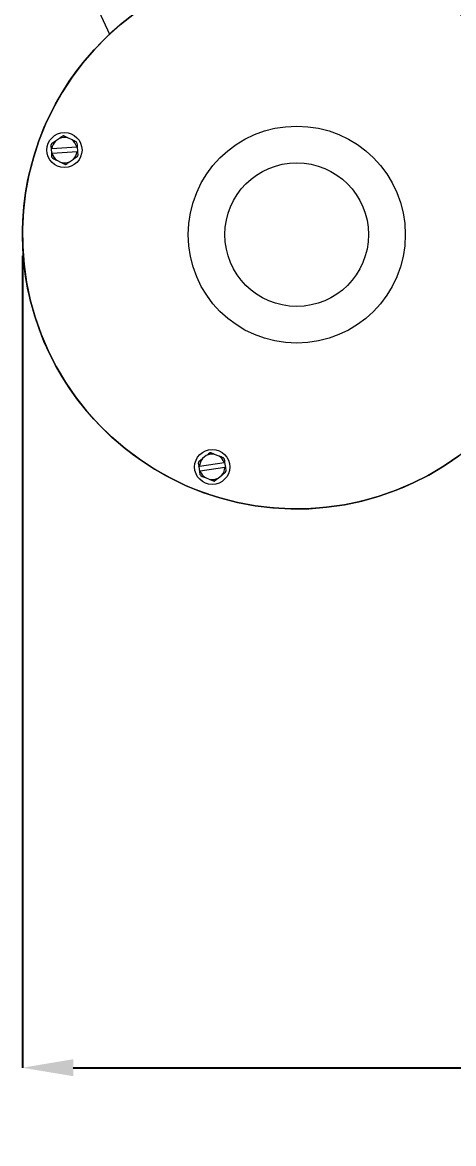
# Model space of a CAD drawing. Header units: inches. Extents: x 14.42 to 22.3, y 12.35 to 20.68.
# Drawn here: x 14.416 to 15.688, y 12.551 to 15.856 of the extents above; entities that cross this region are included whole.
import ezdxf

# ---------------------------------------------------------------- set-up
doc = ezdxf.new("R2010")
doc.units = ezdxf.units.IN
doc.header["$MEASUREMENT"] = 0
doc.header["$PDSIZE"] = -1
doc.layers.add('DIM', color=1, linetype='Continuous')
doc.layers.add('SLD-0', color=7, linetype='Continuous', lineweight=15)
doc.styles.add('SLDTEXTSTYLE0', font='ARIAL.TTF', dxfattribs={"width": 0.7})
doc.dimstyles.new('SLDDIMSTYLE0', dxfattribs={"dimtxt": 0.15, "dimasz": 0.15, "dimexe": 0, "dimexo": 0.0625, "dimgap": 0.0375, "dimtad": 0, "dimtih": 1, "dimtoh": 1, "dimdec": 1, "dimlfac": 4, "dimrnd": 1e-09, "dimzin": 12, "dimdsep": 46, "dimtxsty": 'SLDTEXTSTYLE0', "dimsah": 1, "dimcen": 0.09, "dimadec": 0, "dimazin": 0, "dimtfac": 1, "dimtdec": 1, "dimtofl": 0, "dimtmove": 0, "dimatfit": 3, "dimfxl": 0, "dimtolj": 1, "dimtzin": 12, "dimarcsym": 0})

# ---------------------------------------------------------------- blocks, each defined once
blk = doc.blocks.new('*D12')
at = {"color": 0, "linetype": 'ByBlock', "lineweight": -2}
for p, q in [((14.4165, 15.1681), (14.4165, 12.7742)), ((20.2352, 13.8663), (20.2352, 12.7742)), ((14.5665, 12.7742), (17.0901, 12.7742)), ((20.0852, 12.7742), (17.5615, 12.7742))]:
    blk.add_line(p, q, dxfattribs=at)
at = {"color": 0, "linetype": 'ByBlock'}
for points in [[(14.4165, 12.7742), (14.5665, 12.7992), (14.5665, 12.7492)], [(20.2352, 12.7742), (20.0852, 12.7992), (20.0852, 12.7492)]]:
    blk.add_solid(points, dxfattribs=at)
at = {"layer": 'DEFPOINTS', "color": 0, "linetype": 'ByBlock'}
for p in [(14.4165, 15.2306), (20.2352, 13.9288)]:
    blk.add_point(p, dxfattribs=at)
at = {"color": 0, "linetype": 'ByBlock', "insert": (17.3258, 12.7742), "char_height": 0.15, "attachment_point": 5, "style": 'SLDTEXTSTYLE0'}
blk.add_mtext('23 1/4', dxfattribs=at)

msp = doc.modelspace()

# ---------------------------------------------------------------- linework, layer by layer
at = {"color": 7, "linetype": 'Continuous', "lineweight": 15}
for p, q in [((14.554355, 16.077657), (14.67358, 15.821979)), ((14.554355, 16.077657), (14.67358, 15.821979)), ((14.525697, 15.514297), (14.51381, 15.506237)), ((14.525697, 15.514297), (14.51381, 15.506237)), ((14.562925, 15.50979), (14.550002, 15.516055)), ((14.562925, 15.50979), (14.550002, 15.516055)), ((14.500907, 15.484465), (14.501989, 15.469504)), ((14.500907, 15.484465), (14.501989, 15.469504)), ((14.503221, 15.484633), (14.576514, 15.489934)), ((14.503221, 15.484633), (14.576514, 15.489934)), ((14.577596, 15.474973), (14.504303, 15.469672)), ((14.577596, 15.474973), (14.504303, 15.469672)), ((14.57991, 15.47514), (14.578828, 15.490101)), ((14.57991, 15.47514), (14.578828, 15.490101)), ((14.517891, 15.449816), (14.530814, 15.443551)), ((14.517891, 15.449816), (14.530814, 15.443551)), ((14.555119, 15.445309), (14.567006, 15.453368)), ((14.555119, 15.445309), (14.567006, 15.453368)), ((14.9586, 14.578993), (14.947379, 14.570029)), ((14.9586, 14.578993), (14.947379, 14.570029)), ((14.996066, 14.57741), (14.982693, 14.582645)), ((14.996066, 14.57741), (14.982693, 14.582645)), ((14.936217, 14.547315), (14.938465, 14.532484)), ((14.936217, 14.547315), (14.938465, 14.532484)), ((14.938511, 14.547663), (15.011165, 14.558677)), ((14.938511, 14.547663), (15.011165, 14.558677)), ((15.015707, 14.544194), (15.013459, 14.559024)), ((15.015707, 14.544194), (15.013459, 14.559024)), ((15.013414, 14.543846), (14.940759, 14.532832)), ((15.013414, 14.543846), (14.940759, 14.532832)), ((14.955858, 14.514099), (14.969231, 14.508864)), ((14.955858, 14.514099), (14.969231, 14.508864)), ((14.993325, 14.512516), (15.004545, 14.52148)), ((14.993325, 14.512516), (15.004545, 14.52148))]:
    msp.add_line(p, q, dxfattribs=at)
at = {"color": 7, "linetype": 'Continuous', "lineweight": 15, "flags": 128}
for points in [[(15.703431, 14.578343), (15.65975, 14.548463), (15.614209, 14.521503), (15.567002, 14.497579), (15.518331, 14.476794), (15.468405, 14.459237), (15.417438, 14.444983), (15.365647, 14.434092), (15.313256, 14.426612), (15.260487, 14.422575), (15.207567, 14.421998), (15.154722, 14.424883), (15.10218, 14.431218), (15.050164, 14.440976), (14.998898, 14.454115), (14.948601, 14.470579), (14.899488, 14.490297), (14.85177, 14.513186), (14.805652, 14.539146), (14.761329, 14.568066), (14.718994, 14.599824), (14.678826, 14.634282), (14.640998, 14.671294), (14.605671, 14.710701), (14.572997, 14.752334), (14.543117, 14.796014), (14.516157, 14.841556), (14.492233, 14.888763), (14.471448, 14.937434), (14.453891, 14.98736), (14.439637, 15.038327), (14.428746, 15.090118), (14.421266, 15.142509), (14.417229, 15.195278), (14.416652, 15.248198), (14.419537, 15.301043), (14.425872, 15.353585), (14.43563, 15.405601), (14.448769, 15.456867), (14.465233, 15.507164), (14.484951, 15.556277), (14.507839, 15.603995), (14.533799, 15.650113), (14.56272, 15.694435), (14.594478, 15.736771), (14.628936, 15.776939), (14.665948, 15.814767), (14.705355, 15.850094), (14.746988, 15.882768)], [(14.746988, 15.882768), (14.705355, 15.850094), (14.665948, 15.814767), (14.628936, 15.776939), (14.594478, 15.736771), (14.56272, 15.694435), (14.533799, 15.650113), (14.507839, 15.603995), (14.484951, 15.556277), (14.465233, 15.507164), (14.448769, 15.456867), (14.43563, 15.405601), (14.425872, 15.353585), (14.419537, 15.301043), (14.416652, 15.248198), (14.417229, 15.195278), (14.421266, 15.142509), (14.428746, 15.090118), (14.439637, 15.038327), (14.453891, 14.98736), (14.471448, 14.937434), (14.492233, 14.888763), (14.516157, 14.841556), (14.543117, 14.796014), (14.572997, 14.752334), (14.605671, 14.710701), (14.640998, 14.671294), (14.678826, 14.634282), (14.718994, 14.599824), (14.761329, 14.568066), (14.805652, 14.539146), (14.85177, 14.513186), (14.899488, 14.490297), (14.948601, 14.470579), (14.998898, 14.454115), (15.050164, 14.440976), (15.10218, 14.431218), (15.154722, 14.424883), (15.207567, 14.421998), (15.260487, 14.422575), (15.313256, 14.426612), (15.365647, 14.434092), (15.417438, 14.444983), (15.468405, 14.459237), (15.518331, 14.476794), (15.567002, 14.497579), (15.614209, 14.521503), (15.65975, 14.548463), (15.703431, 14.578343)]]:
    msp.add_lwpolyline(points, dxfattribs=at)
at = {"color": 7, "linetype": 'Continuous', "lineweight": 15}
for centre, radius in [((15.225209, 15.230555), 0.32), ((15.225209, 15.230555), 0.32), ((14.540408, 15.479803), 0.05175), ((14.540408, 15.479803), 0.05175), ((15.225209, 15.230555), 0.21175), ((15.225209, 15.230555), 0.21175), ((14.975962, 14.545754), 0.05175), ((14.975962, 14.545754), 0.05175)]:
    msp.add_circle(centre, radius, dxfattribs=at)
for centre, radius, start, end in [((14.540408, 15.479803), 0.0375, 135.176328, 172.599885), ((14.540408, 15.479803), 0.0375, 135.176328, 172.599885), ((14.540408, 15.479803), 0.0375, 75.176328, 113.09736), ((14.540408, 15.479803), 0.0375, 75.176328, 113.09736), ((14.540408, 15.479803), 0.0375, 15.673803, 53.09736), ((14.540408, 15.479803), 0.0375, 15.673803, 53.09736), ((14.540408, 15.479803), 0.0425, 154.136844, 160.934271), ((14.540408, 15.479803), 0.0425, 154.136844, 160.934271), ((14.540408, 15.479803), 0.0375, 315.176328, 352.599885), ((14.540408, 15.479803), 0.0375, 315.176328, 352.599885), ((14.540408, 15.479803), 0.0425, 27.339417, 34.136844), ((14.540408, 15.479803), 0.0425, 27.339417, 34.136844), ((14.540408, 15.479803), 0.0425, 207.339417, 214.136844), ((14.540408, 15.479803), 0.0425, 207.339417, 214.136844), ((14.540408, 15.479803), 0.0375, 195.673803, 233.09736), ((14.540408, 15.479803), 0.0375, 195.673803, 233.09736), ((14.540408, 15.479803), 0.0375, 255.176328, 293.09736), ((14.540408, 15.479803), 0.0375, 255.176328, 293.09736), ((14.540408, 15.479803), 0.0425, 334.136844, 340.934271), ((14.540408, 15.479803), 0.0425, 334.136844, 340.934271), ((14.975962, 14.545754), 0.0375, 79.659585, 117.580617), ((14.975962, 14.545754), 0.0375, 79.659585, 117.580617), ((14.975962, 14.545754), 0.0425, 158.620101, 165.417528), ((14.975962, 14.545754), 0.0425, 158.620101, 165.417528), ((14.975962, 14.545754), 0.0375, 139.659585, 177.083142), ((14.975962, 14.545754), 0.0375, 139.659585, 177.083142), ((14.975962, 14.545754), 0.0375, 20.15706, 57.580617), ((14.975962, 14.545754), 0.0375, 20.15706, 57.580617), ((14.975962, 14.545754), 0.0425, 31.822674, 38.620101), ((14.975962, 14.545754), 0.0425, 31.822674, 38.620101), ((14.975962, 14.545754), 0.0425, 211.822674, 218.620101), ((14.975962, 14.545754), 0.0425, 211.822674, 218.620101), ((14.975962, 14.545754), 0.0375, 200.15706, 237.580617), ((14.975962, 14.545754), 0.0375, 200.15706, 237.580617), ((14.975962, 14.545754), 0.0375, 259.659585, 297.580617), ((14.975962, 14.545754), 0.0375, 259.659585, 297.580617), ((14.975962, 14.545754), 0.0375, 319.659585, 357.083142), ((14.975962, 14.545754), 0.0375, 319.659585, 357.083142), ((14.975962, 14.545754), 0.0425, 338.620101, 345.417528), ((14.975962, 14.545754), 0.0425, 338.620101, 345.417528)]:
    msp.add_arc(centre, radius, start, end, dxfattribs=at)
for points in [[(14.51381, 15.506237), (14.502165, 15.498342)], [(14.51381, 15.506237), (14.502165, 15.498342)], [(14.550002, 15.516055), (14.537342, 15.522192)], [(14.550002, 15.516055), (14.537342, 15.522192)], [(14.530814, 15.443551), (14.543474, 15.437413)], [(14.530814, 15.443551), (14.543474, 15.437413)], [(14.567006, 15.453368), (14.578651, 15.461263)], [(14.567006, 15.453368), (14.578651, 15.461263)], [(14.982693, 14.582645), (14.969592, 14.587774)], [(14.982693, 14.582645), (14.969592, 14.587774)], [(14.947379, 14.570029), (14.936387, 14.561248)], [(14.947379, 14.570029), (14.936387, 14.561248)], [(15.004545, 14.52148), (15.015537, 14.530261)], [(15.004545, 14.52148), (15.015537, 14.530261)], [(14.969231, 14.508864), (14.982332, 14.503735)], [(14.969231, 14.508864), (14.982332, 14.503735)]]:
    msp.add_open_spline(points, degree=1, dxfattribs=at)
for points, knots in [([(14.537342, 15.522192), (14.536643, 15.521718), (14.532828, 15.519131), (14.528903, 15.51647), (14.525697, 15.514297)], [0, 0, 0, 0, 0.18326277, 1, 1, 1, 1]), ([(14.537342, 15.522192), (14.536643, 15.521718), (14.532828, 15.519131), (14.528903, 15.51647), (14.525697, 15.514297)], [0, 0, 0, 0, 0.18326277, 1, 1, 1, 1]), ([(14.575586, 15.503653), (14.575318, 15.503782), (14.571176, 15.50579), (14.566913, 15.507857), (14.562925, 15.50979)], [0, 0, 0, 0, 0.06456781, 1, 1, 1, 1]), ([(14.575586, 15.503653), (14.575318, 15.503782), (14.571176, 15.50579), (14.566913, 15.507857), (14.562925, 15.50979)], [0, 0, 0, 0, 0.06456781, 1, 1, 1, 1]), ([(14.50024, 15.493685), (14.500452, 15.490744), (14.500673, 15.487684), (14.500898, 15.484585), (14.500907, 15.484465)], [0, 0, 0, 0, 0.96125058, 1, 1, 1, 1]), ([(14.50024, 15.493685), (14.500452, 15.490744), (14.500673, 15.487684), (14.500898, 15.484585), (14.500907, 15.484465)], [0, 0, 0, 0, 0.96125058, 1, 1, 1, 1]), ([(14.500907, 15.484465), (14.501343, 15.484497), (14.502114, 15.484553), (14.502885, 15.484608), (14.503221, 15.484633)], [0, 0, 0, 0, 0.565167, 1, 1, 1, 1]), ([(14.500907, 15.484465), (14.501343, 15.484497), (14.502114, 15.484553), (14.502885, 15.484608), (14.503221, 15.484633)], [0, 0, 0, 0, 0.565167, 1, 1, 1, 1]), ([(14.576514, 15.489934), (14.576849, 15.489958), (14.577621, 15.490014), (14.578392, 15.49007), (14.578828, 15.490101)], [0, 0, 0, 0, 0.43473752, 1, 1, 1, 1]), ([(14.576514, 15.489934), (14.576849, 15.489958), (14.577621, 15.490014), (14.578392, 15.49007), (14.578828, 15.490101)], [0, 0, 0, 0, 0.43473752, 1, 1, 1, 1]), ([(14.57991, 15.47514), (14.579474, 15.475109), (14.578703, 15.475053), (14.577931, 15.474997), (14.577596, 15.474973)], [0, 0, 0, 0, 0.56526248, 1, 1, 1, 1]), ([(14.57991, 15.47514), (14.579474, 15.475109), (14.578703, 15.475053), (14.577931, 15.474997), (14.577596, 15.474973)], [0, 0, 0, 0, 0.56526248, 1, 1, 1, 1]), ([(14.578828, 15.490101), (14.578819, 15.490221), (14.578595, 15.49332), (14.578374, 15.49638), (14.578161, 15.499321)], [0, 0, 0, 0, 0.0387346, 1, 1, 1, 1]), ([(14.578828, 15.490101), (14.578819, 15.490221), (14.578595, 15.49332), (14.578374, 15.49638), (14.578161, 15.499321)], [0, 0, 0, 0, 0.0387346, 1, 1, 1, 1]), ([(14.580577, 15.46592), (14.580529, 15.466582), (14.580309, 15.469627), (14.580085, 15.472719), (14.57991, 15.47514)], [0, 0, 0, 0, 0.21736846, 1, 1, 1, 1]), ([(14.580577, 15.46592), (14.580529, 15.466582), (14.580309, 15.469627), (14.580085, 15.472719), (14.57991, 15.47514)], [0, 0, 0, 0, 0.21736846, 1, 1, 1, 1]), ([(14.504303, 15.469672), (14.503967, 15.469647), (14.503196, 15.469592), (14.502425, 15.469536), (14.501989, 15.469504)], [0, 0, 0, 0, 0.434833, 1, 1, 1, 1]), ([(14.504303, 15.469672), (14.503967, 15.469647), (14.503196, 15.469592), (14.502425, 15.469536), (14.501989, 15.469504)], [0, 0, 0, 0, 0.434833, 1, 1, 1, 1]), ([(14.501989, 15.469504), (14.502164, 15.467084), (14.502388, 15.463991), (14.502608, 15.460946), (14.502656, 15.460284)], [0, 0, 0, 0, 0.78261961, 1, 1, 1, 1]), ([(14.501989, 15.469504), (14.502164, 15.467084), (14.502388, 15.463991), (14.502608, 15.460946), (14.502656, 15.460284)], [0, 0, 0, 0, 0.78261961, 1, 1, 1, 1]), ([(14.505231, 15.455953), (14.505499, 15.455823), (14.509641, 15.453815), (14.513904, 15.451749), (14.517891, 15.449816)], [0, 0, 0, 0, 0.06456897, 1, 1, 1, 1]), ([(14.505231, 15.455953), (14.505499, 15.455823), (14.509641, 15.453815), (14.513904, 15.451749), (14.517891, 15.449816)], [0, 0, 0, 0, 0.06456897, 1, 1, 1, 1]), ([(14.543474, 15.437413), (14.544173, 15.437888), (14.547989, 15.440474), (14.551914, 15.443135), (14.555119, 15.445309)], [0, 0, 0, 0, 0.18327358, 1, 1, 1, 1]), ([(14.543474, 15.437413), (14.544173, 15.437888), (14.547989, 15.440474), (14.551914, 15.443135), (14.555119, 15.445309)], [0, 0, 0, 0, 0.18327358, 1, 1, 1, 1]), ([(14.969592, 14.587774), (14.968932, 14.587247), (14.96533, 14.58437), (14.961626, 14.58141), (14.9586, 14.578993)], [0, 0, 0, 0, 0.18327541, 1, 1, 1, 1]), ([(14.969592, 14.587774), (14.968932, 14.587247), (14.96533, 14.58437), (14.961626, 14.58141), (14.9586, 14.578993)], [0, 0, 0, 0, 0.18327541, 1, 1, 1, 1]), ([(14.934831, 14.556455), (14.935273, 14.553539), (14.935732, 14.550506), (14.936199, 14.547434), (14.936217, 14.547315)], [0, 0, 0, 0, 0.961257942, 1, 1, 1, 1]), ([(14.934831, 14.556455), (14.935273, 14.553539), (14.935732, 14.550506), (14.936199, 14.547434), (14.936217, 14.547315)], [0, 0, 0, 0, 0.961257942, 1, 1, 1, 1]), ([(14.936217, 14.547315), (14.936649, 14.547381), (14.937413, 14.547496), (14.938178, 14.547612), (14.938511, 14.547663)], [0, 0, 0, 0, 0.56526124, 1, 1, 1, 1]), ([(14.936217, 14.547315), (14.936649, 14.547381), (14.937413, 14.547496), (14.938178, 14.547612), (14.938511, 14.547663)], [0, 0, 0, 0, 0.56526124, 1, 1, 1, 1]), ([(15.009167, 14.572281), (15.008891, 14.572389), (15.004604, 14.574067), (15.000193, 14.575794), (14.996066, 14.57741)], [0, 0, 0, 0, 0.06458034, 1, 1, 1, 1]), ([(15.009167, 14.572281), (15.008891, 14.572389), (15.004604, 14.574067), (15.000193, 14.575794), (14.996066, 14.57741)], [0, 0, 0, 0, 0.06458034, 1, 1, 1, 1]), ([(15.011165, 14.558677), (15.011498, 14.558727), (15.012263, 14.558843), (15.013027, 14.558959), (15.013459, 14.559024)], [0, 0, 0, 0, 0.43479226, 1, 1, 1, 1]), ([(15.011165, 14.558677), (15.011498, 14.558727), (15.012263, 14.558843), (15.013027, 14.558959), (15.013459, 14.559024)], [0, 0, 0, 0, 0.43479226, 1, 1, 1, 1]), ([(15.013459, 14.559024), (15.013441, 14.559144), (15.012974, 14.562216), (15.012515, 14.565249), (15.012074, 14.568164)], [0, 0, 0, 0, 0.03875742, 1, 1, 1, 1]), ([(15.013459, 14.559024), (15.013441, 14.559144), (15.012974, 14.562216), (15.012515, 14.565249), (15.012074, 14.568164)], [0, 0, 0, 0, 0.03875742, 1, 1, 1, 1]), ([(14.940759, 14.532832), (14.940426, 14.532782), (14.939662, 14.532666), (14.938897, 14.53255), (14.938465, 14.532484)], [0, 0, 0, 0, 0.43479226, 1, 1, 1, 1]), ([(14.940759, 14.532832), (14.940426, 14.532782), (14.939662, 14.532666), (14.938897, 14.53255), (14.938465, 14.532484)], [0, 0, 0, 0, 0.43479226, 1, 1, 1, 1]), ([(14.938465, 14.532484), (14.938829, 14.530085), (14.939294, 14.527019), (14.939751, 14.524001), (14.939851, 14.523345)], [0, 0, 0, 0, 0.7826195, 1, 1, 1, 1]), ([(14.938465, 14.532484), (14.938829, 14.530085), (14.939294, 14.527019), (14.939751, 14.524001), (14.939851, 14.523345)], [0, 0, 0, 0, 0.7826195, 1, 1, 1, 1]), ([(14.942757, 14.519228), (14.943034, 14.51912), (14.94732, 14.517442), (14.951732, 14.515715), (14.955858, 14.514099)], [0, 0, 0, 0, 0.0645801, 1, 1, 1, 1]), ([(14.942757, 14.519228), (14.943034, 14.51912), (14.94732, 14.517442), (14.951732, 14.515715), (14.955858, 14.514099)], [0, 0, 0, 0, 0.0645801, 1, 1, 1, 1]), ([(14.982332, 14.503735), (14.982992, 14.504262), (14.986594, 14.507139), (14.990299, 14.510099), (14.993325, 14.512516)], [0, 0, 0, 0, 0.18326925, 1, 1, 1, 1]), ([(14.982332, 14.503735), (14.982992, 14.504262), (14.986594, 14.507139), (14.990299, 14.510099), (14.993325, 14.512516)], [0, 0, 0, 0, 0.18326925, 1, 1, 1, 1]), ([(15.015707, 14.544194), (15.015275, 14.544129), (15.014511, 14.544013), (15.013746, 14.543897), (15.013414, 14.543846)], [0, 0, 0, 0, 0.56526124, 1, 1, 1, 1]), ([(15.015707, 14.544194), (15.015275, 14.544129), (15.014511, 14.544013), (15.013746, 14.543897), (15.013414, 14.543846)], [0, 0, 0, 0, 0.56526124, 1, 1, 1, 1]), ([(15.017093, 14.535054), (15.016994, 14.53571), (15.016536, 14.538728), (15.016071, 14.541794), (15.015707, 14.544194)], [0, 0, 0, 0, 0.21738509, 1, 1, 1, 1]), ([(15.017093, 14.535054), (15.016994, 14.53571), (15.016536, 14.538728), (15.016071, 14.541794), (15.015707, 14.544194)], [0, 0, 0, 0, 0.21738509, 1, 1, 1, 1])]:
    msp.add_open_spline(points, degree=3, knots=knots, dxfattribs=at)
at = {"layer": 'SLD-0'}
msp.add_circle((15.225209, 15.230555), 0.80875, dxfattribs=at)

# ---------------------------------------------------------------- dimensions: what is measured, and where the dimension line sits
at = {"layer": 'DIM'}
dim = msp.add_linear_dim(base=(14.416459, 12.774193), p1=(20.235223, 13.928843), p2=(14.416459, 15.230555), dimstyle='SLDDIMSTYLE0', override={"dimdec": 4, "dimlunit": 5, "dimfrac": 2}, dxfattribs=at)
dim.commit()
dim.dimension.update_dxf_attribs({"geometry": '*D12', "text_midpoint": (17.325841, 12.774193)})

doc.saveas('drawing.dxf')
